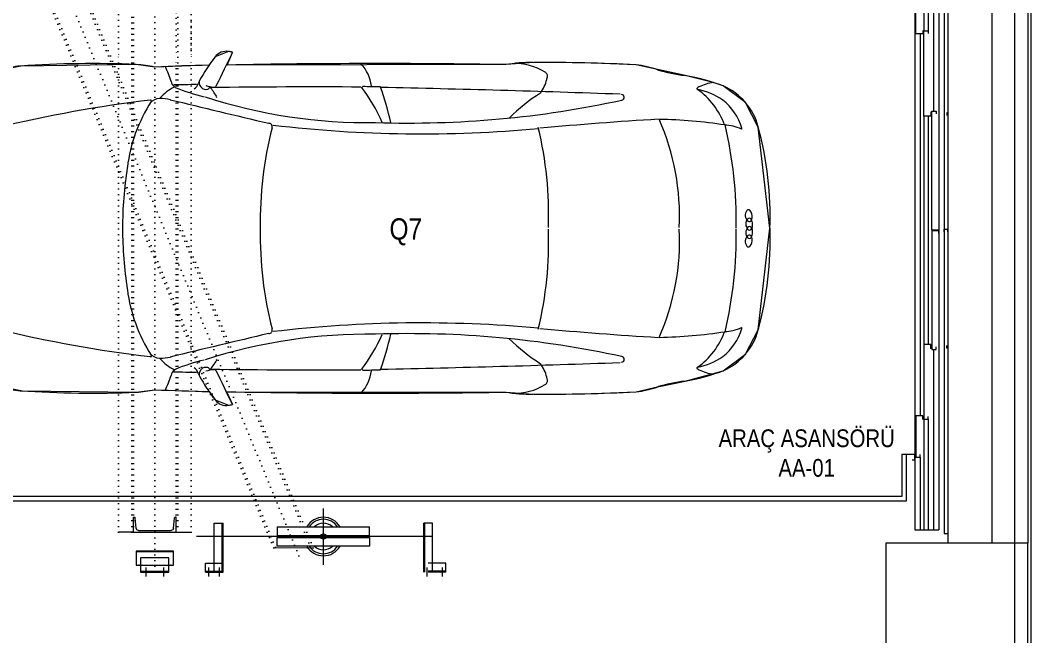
# Model space of a CAD drawing. Extents: x -1299 to 23780, y -3010 to 8106.
# Drawn here: x 1395 to 1967, y 1973 to 2320 of the extents above; entities that cross this region are included whole.
import ezdxf
from ezdxf.xclip import XClip

# ---------------------------------------------------------------- set-up
doc = ezdxf.new("R2010")
doc.units = 0
doc.header["$LTSCALE"] = 25
doc.header["$MEASUREMENT"] = 0
doc.header["$XCLIPFRAME"] = 0
doc.linetypes.add('DOT2', pattern=[0.125, 0, -0.125])
doc.linetypes.add('HIDDEN', pattern=[0.375, 0.25, -0.125])
doc.layers.get('0').update_dxf_attribs({"color": 9, "lineweight": 9})
for name, color, linetype, lineweight in [('00', 9, 'Continuous', 9), ('01', 9, 'Continuous', 9), ('04', 9, 'Continuous', 9), ('05V', 9, 'Continuous', 9), ('06D', 9, 'Continuous', 9), ('10', 9, 'Continuous', 9), ('14', 9, 'Continuous', 9), ('20', 9, 'DOT2', 9), ('21', 9, 'Continuous', 9), ('35', 9, 'Continuous', 9), ('40', 9, 'Continuous', 9), ('40B', 9, 'Continuous', 9)]:
    doc.layers.add(name, color=color, linetype=linetype, lineweight=lineweight)
doc.styles.add('MuuM_TEXT-STANDART', font='ARIALN.TTF')

# ---------------------------------------------------------------- blocks, each defined once
blk = doc.blocks.new('Group-321-1')
at = {"lineweight": 0}
for p, q in [((384783.0404, 69371.037), (384783.0455, 69371.0295)), ((384784.4115, 69370.3332), (384784.4025, 69370.333))]:
    blk.add_line(p, q, dxfattribs=at)
blk.add_lwpolyline([(384783.1403, 69367.5843), (384783.2058, 69367.6663), (384783.5053, 69368.2326), (384783.5403, 69368.3322), (384783.689, 69368.5997), (384783.7466, 69368.6084), (384783.8084, 69368.6626), (384783.8147, 69368.6844), (384783.7337, 69368.6844), (384784.4562, 69370.087), (384784.5363, 69370.2162), (384784.6671, 69370.4777), (384784.7897, 69370.7386), (384784.8195, 69370.8587), (384784.8615, 69371.012), (384784.9078, 69371.2302), (384784.8821, 69371.3838), (384784.7923, 69371.511), (384784.3139, 69371.8312), (384783.7777, 69372.0326), (384783.6197, 69372.0318), (384783.48, 69371.9631), (384783.4374, 69371.9222), (384783.3299, 69371.7988), (384783.1493, 69371.5806), (384783.0089, 69371.3289), (384782.8745, 69371.074), (384782.8143, 69370.9298), (384782.099, 69369.5315), (384782.0492, 69369.5901), (384782.0346, 69369.5732), (384782.0266, 69369.4913), (384782.053, 69369.4394), (384781.9224, 69369.1627), (384781.8618, 69369.0762), (384781.5727, 69368.4935), (384781.5478, 69368.4017)], dxfattribs=at)
for centre, radius, start, end in [((384783.7002, 69371.6914), 0.3498, 77.5866, 129.0276), ((384783.3657, 69370.1215), 1.955, 60.966, 77.834), ((384784.32, 69371.0452), 1.2443, 132.4655, 142.7244), ((384783.7203, 69371.8273), 0.2984, 161.3049, 177.7436), ((384783.7432, 69371.5713), 0.4025, 118.72, 140.7848), ((384783.6803, 69371.6404), 0.3125, 79.0353, 114.6797), ((384783.8912, 69371.7489), 0.2436, 127.2849, 150.4821), ((384783.7369, 69371.9408), 0.00701, 14.3074, 65.7877), ((384783.624, 69371.4545), 0.4181, 82.5082, 117.4781), ((384786.16, 69370.0997), 3.0479, 144.4513, 151.4415), ((384783.1339, 69369.6371), 2.3005, 61.7007, 76.2646), ((384783.5084, 69371.8411), 0.0862, 181.346, 189.6397), ((384783.4275, 69371.8281), 0.00442, 198.8504, 328.8627), ((384783.4781, 69370.0639), 1.955, 47.8221, 64.6901), ((384782.5383, 69372.3373), 0.9575, 316.2186, 325.7418), ((384784.1759, 69371.7659), 0.0116, 115.4859, 202.8384), ((384784.2048, 69371.7798), 0.0437, 204.9366, 291.601), ((384784.1827, 69371.7527), 0.0264, 86.2513, 116.6), ((384784.1802, 69371.7174), 0.0619, 44.0406, 86.0686), ((384784.219, 69371.7483), 0.0101, 111.9283, 196.7629), ((384784.245, 69371.7546), 0.0368, 193.5155, 249.2754), ((384784.2267, 69371.7313), 0.0287, 93.4709, 113.7003), ((384784.2157, 69371.751), 0.0129, 292.515, 43.913), ((384784.2218, 69371.692), 0.0681, 58.3409, 87.3083), ((384784.2396, 69371.7211), 0.0339, 22.2897, 58.1662), ((384784.2513, 69371.7608), 0.045, 244.6107, 282.6822), ((384784.2665, 69371.7271), 0.0153, 157.3959, 204.4647), ((384784.264, 69371.7268), 0.0131, 105.2381, 152.0925), ((384784.2938, 69371.739), 0.045, 202.974, 241.0454), ((384784.2575, 69371.7317), 0.0153, 281.1914, 328.2602), ((384784.2684, 69371.7064), 0.0339, 67.4899, 103.3665), ((384784.2588, 69371.7295), 0.0131, 333.5636, 20.4181), ((384784.2924, 69371.7303), 0.0368, 236.3807, 292.1406), ((384784.2551, 69371.6749), 0.0681, 38.3479, 67.3152), ((384784.3065, 69371.7044), 0.0129, 81.7431, 193.1412), ((384784.3363, 69371.7123), 0.0437, 194.0551, 280.7195), ((384784.3025, 69371.7054), 0.0101, 288.8932, 13.7278), ((384784.2842, 69371.7018), 0.0287, 11.9558, 32.1852), ((384784.2999, 69371.6559), 0.0619, 39.5875, 81.6156), ((384784.3272, 69371.6786), 0.0264, 9.0561, 39.4048), ((384783.6081, 69371.2726), 0.5525, 133.0237, 146.1228), ((384783.2195, 69369.5931), 2.3005, 49.3915, 63.9554), ((384784.3419, 69371.6807), 0.0116, 282.8177, 10.1702), ((384793.5272, 69365.622), 11.9668, 150.13727, 152.89723), ((384800.1056, 69364.1963), 18.1799, 156.13496, 158.24111), ((384783.405, 69370.2154), 1.343, 60.0174, 86.688), ((384784.5586, 69371.2508), 0.3498, 356.6286, 48.0695), ((384865.0479, 69325.7189), 93.6961, 150.803073, 151.627747), ((384777.8715, 69372.8535), 5.6052, 330.8944, 345.1644), ((384783.2749, 69371.4236), 0.0159, 339.0039, 150.3983), ((384784.4941, 69371.4395), 0.2436, 335.1741, 358.3712), ((384784.7399, 69371.4259), 0.00701, 59.8685, 111.3487), ((384784.5288, 69371.2049), 0.3125, 10.9765, 46.6208), ((384783.5314, 69370.1506), 1.343, 38.9682, 65.6387), ((384781.8315, 69372.3216), 3.0479, 334.2146, 341.2049), ((384784.4106, 69371.0507), 0.4181, 8.178, 43.1479), ((384784.436, 69371.2157), 0.4025, 344.8714, 6.9361), ((384783.6723, 69371.3777), 1.2443, 342.9317, 353.1906), ((384784.6574, 69371.3463), 0.2984, 307.9125, 324.3512), ((384783.7734, 69370.6126), 1.0105, 153.0695, 161.9186), ((384783.1168, 69370.8333), 0.3186, 120.9729, 155.4756), ((384782.9706, 69371.0742), 0.0369, 91.8, 120.3439), ((384782.963, 69371.0791), 0.0326, 45.4864, 78.5544), ((384782.8486, 69370.9332), 0.2179, 28.7618, 50.9848), ((384784.8286, 69371.1089), 0.00442, 156.7934, 286.8057), ((384784.7921, 69371.1821), 0.0862, 296.0164, 304.3102), ((384784.1506, 69371.1377), 1.1104, 185.593, 197.2706), ((384785.7608, 69370.6832), 0.9575, 159.9143, 169.4376), ((384768.9056, 69380.2116), 18.1799, 327.41502, 329.52117), ((384822.9409, 69349.5203), 45.4809, 151.91783, 153.89663), ((384776.6075, 69373.5829), 7.1236, 326.0794, 338.11644), ((384782.7341, 69368.9325), 2.0531, 60.6822, 76.5032), ((384784.272, 69370.9318), 0.5525, 339.5333, 352.6324), ((384782.8801, 69368.8575), 2.0531, 49.1529, 64.974), ((384788.9005, 69367.1922), 5.6052, 140.4918, 154.7617), ((384699.7855, 69410.5499), 93.6961, 334.028379, 334.853054), ((384773.8988, 69375.6976), 11.9668, 332.7589, 335.51885), ((384784.589, 69370.7491), 0.0159, 335.2578, 146.6522), ((384790.2301, 69366.5903), 7.1236, 147.53968, 159.57673), ((384783.8462, 69371.294), 1.1104, 288.3855, 300.0631), ((384784.4389, 69370.1168), 0.2179, 74.6714, 96.8944), ((384784.4908, 69370.2948), 0.0326, 47.1018, 80.1697), ((384784.4824, 69370.2982), 0.0369, 5.3122, 33.8561), ((384784.2014, 69370.2765), 0.3186, 330.1806, 4.6832), ((384782.4965, 69369.975), 0.2388, 70.6349, 104.3906), ((384825.273, 69347.607), 48.3027, 152.0551, 152.17195), ((384782.4028, 69368.6925), 1.5636, 74.9854, 82.5895), ((384783.6393, 69370.6814), 1.0105, 323.7375, 332.5866), ((384821.1879, 69350.0129), 43.565, 152.47687, 153.59071), ((384782.7293, 69369.2079), 0.9545, 86.6279, 100.516), ((384782.5618, 69370.1533), 0.00585, 151.7805, 223.8989), ((384780.1046, 69371.4451), 2.9727, 314.8855, 333.6766), ((384743.6698, 69390.211), 45.4809, 331.7595, 333.7383), ((384782.8782, 69368.4484), 1.5636, 43.0666, 50.6707), ((384782.0988, 69369.5256), 0.08, 143.4719, 205.3483), ((384782.1495, 69369.4974), 0.1377, 137.1664, 146.6022), ((384967.4628, 69508.0027), 231.379, 216.741616, 216.794011), ((384678.7517, 69458.2208), 136.4506, 319.252602, 319.492588), ((384782.5149, 69369.582), 0.0186, 41.3859, 155.3161), ((384783.958, 69371.212), 2.1585, 228.5422, 243.7224), ((384786.4545, 69368.1856), 2.9727, 151.9795, 170.7706), ((384783.1066, 69369.0142), 0.9545, 25.1401, 39.0282), ((384740.7557, 69390.9906), 48.3027, 333.48418, 333.60103), ((384782.9196, 69369.9112), 0.9868, 205.182, 214.4777), ((384783.8657, 69369.2721), 0.2388, 21.2655, 55.0212), ((384795.1786, 69363.075), 14.5872, 154.13193, 155.3338), ((384781.9661, 69369.5433), 0.2494, 316.3484, 326.7202), ((384782.2653, 69368.9144), 0.4843, 94.4328, 101.9444), ((384782.1667, 69369.4142), 0.0112, 312.8599, 34.8105), ((384782.228, 69369.389), 0.00831, 38.2323, 92.0308), ((384745.0919, 69389.0738), 43.565, 332.06542, 333.17925), ((384783.9724, 69369.4292), 0.00585, 261.7572, 333.8756), ((384782.1239, 69369.3634), 0.0209, 210.1338, 261.901), ((384782.122, 69369.3451), 0.00941, 178.2704, 230.3207), ((384782.1316, 69369.3958), 0.0541, 258.6932, 282.7156), ((384782.1321, 69369.3799), 0.0386, 287.1711, 347.5368), ((384782.1506, 69369.3741), 0.0194, 352.1473, 47.0793), ((384791.1445, 69364.8055), 10.0957, 153.3898, 154.10666), ((384781.4441, 69369.9694), 0.9862, 309.9162, 319.8631), ((384782.0852, 69369.2999), 0.0489, 5.7791, 50.9893), ((384784.0189, 69371.1807), 2.1585, 241.9337, 257.114), ((384781.8012, 69367.5574), 1.667, 81.8864, 84.9423), ((384782.0501, 69369.2603), 0.0543, 255.4486, 293.8595), ((384782.0653, 69369.2123), 0.00351, 147.6525, 275.8013), ((384782.3152, 69369.2019), 0.2415, 178.3112, 202.8017), ((384782.0803, 69369.2075), 0.00659, 121.6403, 166.7715), ((384783.0277, 69368.3243), 1.3873, 142.8163, 147.1796), ((384782.2724, 69369.0259), 0.196, 137.8698, 155.4348), ((384787.0532, 69366.1374), 5.9654, 150.48594, 156.73647), ((384789.1281, 69366.4456), 7.5187, 159.68697, 166.35156), ((384782.0818, 69369.0554), 0.00481, 20.9384, 175.9317), ((384782.1584, 69369.074), 0.0723, 153.7582, 202.5543), ((384782.8576, 69369.5029), 0.8909, 210.0252, 235.5657), ((384783.5356, 69369.0581), 0.0186, 330.34, 84.2703), ((384916.0429, 69336.4165), 136.4506, 166.163538, 166.403525), ((384783.6274, 69370.5018), 2.1511, 233.7694, 242.9353), ((384783.546, 69368.7124), 0.00831, 33.6253, 87.4238), ((384783.1387, 69368.4661), 0.4843, 23.7117, 31.2233), ((384784.4746, 69368.4138), 0.9862, 165.793, 175.74), ((384783.5945, 69368.6292), 0.0386, 138.1193, 198.4851), ((384783.5791, 69368.6408), 0.0194, 78.5769, 133.5088), ((384783.8241, 69368.5896), 0.2494, 158.9359, 169.3077), ((384783.6023, 69368.6773), 0.0112, 90.8456, 172.7962), ((384788.1969, 69600.0219), 231.379, 268.862115, 268.914511), ((384783.7323, 69368.6871), 0.08, 280.3078, 342.1843), ((384783.6798, 69368.7118), 0.1377, 339.054, 348.4897), ((384770.8666, 69375.5547), 14.5872, 330.32233, 331.52419), ((384783.6078, 69368.6381), 0.0541, 202.9405, 226.9629), ((384783.5859, 69368.613), 0.0209, 223.7551, 275.5224), ((384783.5672, 69369.5788), 0.9868, 271.1784, 280.4742), ((384783.6345, 69370.4982), 2.1511, 242.7208, 251.8868), ((384774.6241, 69373.2856), 10.0957, 331.54946, 332.26633), ((384783.5569, 69368.5444), 0.0489, 74.6669, 119.8771), ((384783.5722, 69368.6007), 0.00941, 255.3354, 307.3857), ((384781.8971, 69368.3577), 0.3521, 155.6746, 172.8272), ((384783.2251, 69368.5368), 0.196, 330.2214, 347.7863), ((384783.3432, 69368.6743), 0.2415, 282.8545, 307.345), ((384783.4846, 69368.4866), 0.00659, 318.8847, 4.0158), ((384783.2716, 69369.2904), 0.8909, 250.0904, 275.6309), ((384783.3307, 69368.4723), 0.0723, 283.1018, 331.8979), ((384783.5452, 69368.4928), 0.0543, 191.7966, 230.2075), ((384783.4973, 69368.4773), 0.00351, 209.8549, 338.0036), ((384782.3066, 69367.2979), 1.667, 40.7138, 43.7698), ((384777.1322, 69372.6032), 7.5187, 319.30457, 325.96916), ((384783.3602, 69368.3991), 0.00481, 309.7244, 104.7177), ((384782.2148, 69368.7415), 1.3873, 338.4765, 342.8399), ((384778.0913, 69370.7376), 5.9654, 328.91966, 335.17019), ((384782.901, 69367.8424), 0.3521, 312.8289, 329.9815)]:
    blk.add_arc(centre, radius, start, end, dxfattribs=at)
blk = doc.blocks.new('p-kolon_80x80')
blk.add_lwpolyline([(-40, -40), (40, -40), (40, 40), (-40, 40)], close=True)
blk = doc.blocks.new('NPU240')
for p, q in [((0, -120), (0, 120)), ((0, 120), (85, 120)), ((85, 120), (85, 116.7)), ((9.5, -92.2), (9.5, 92.2)), ((21.4, 105.2), (79.1, 110.2)), ((21.4, -105.2), (79.1, -110.2)), ((0, -120), (85, -120)), ((85, -120), (85, -116.7))]:
    blk.add_line(p, q)
for centre, radius, start, end in [((78.5, 116.7), 6.5, 275, 0), ((22.5, 92.2), 13, 95, 180), ((22.5, -92.2), 13, 180, 265), ((78.5, -116.7), 6.5, 0, 85)]:
    blk.add_arc(centre, radius, start, end)
blk = doc.blocks.new('p-arac asansoru')
for p, q in [((33.7, -134.5), (33.7, 488.5)), ((36.2, -132), (36.2, 486)), ((16.2, 300.75), (16.2, 309.25)), ((-2.5, 299.25), (-2.5, 278.25)), ((5.5, 299.25), (-2.5, 299.25)), ((5, 278.25), (5, 299.25)), ((5.5, 278.25), (5.5, 299.25)), ((-3.8, 293.75), (-8.8, 293.75)), ((1.7, 296.75), (-6.3, 296.75)), ((-6.3, 296.75), (-6.3, 280.75)), ((-5.8, 296.75), (-5.8, 280.75)), ((1.7, 280.75), (1.7, 296.75)), ((-3.8, 283.75), (-8.8, 283.75)), ((-6.3, 280.75), (1.7, 280.75)), ((-2.5, 278.25), (5.5, 278.25)), ((16.2, 276.75), (16.2, 268.25)), ((13.7, 132.25), (13.7, 265.25)), ((-8.8, 258.25), (-3.8, 258.25)), ((-6.3, 260.25), (-6.3, 250.25)), ((-6.3, 260.25), (-1.3, 260.25)), ((-5.8, 260.25), (-5.8, 250.25)), ((-1.3, 260.25), (-1.3, 250.25)), ((-8.8, 252.25), (-3.8, 252.25)), ((-6.3, 255.25), (21.2, 255.25)), ((21.2, 255.25), (21.2, 250.25)), ((-6.3, 250.85), (21.2, 250.85)), ((-6.3, 250.25), (21.2, 250.25)), ((-6.3, 250.25), (-1.3, 250.25)), ((7.24, 199.45), (7.27, 221.75)), ((8.2, 167.75), (8.2, 219.75)), ((8.2, 219.75), (13.2, 219.75)), ((13.2, 219.75), (13.2, 167.75)), ((19.2, 219.75), (14.2, 219.75)), ((14.2, 219.75), (14.2, 167.75)), ((19.2, 219.75), (19.2, 167.75)), ((-2.15, 193.75), (29.55, 193.75)), ((13.2, 167.75), (8.2, 167.75)), ((14.2, 167.75), (19.2, 167.75)), ((-8.8, 135.25), (-3.8, 135.25)), ((-6.3, 137.25), (21.2, 137.25)), ((-6.3, 137.25), (-1.3, 137.25)), ((-6.3, 136.65), (21.2, 136.65)), ((-6.3, 124.75), (-6.3, 134.75)), ((-6.3, 132.25), (21.2, 132.25)), ((-5.8, 124.75), (-5.8, 134.75)), ((-1.3, 124.75), (-1.3, 134.75)), ((21.2, 132.25), (21.2, 137.25)), ((-8.8, 126.75), (-3.8, 126.75)), ((-6.3, 124.75), (-1.3, 124.75)), ((59.9, -134.5), (33.7, -134.5)), ((59.9, -132), (36.2, -132)), ((59.9, -134.5), (59.9, -132)), ((17.4, -139.5), (17.4, -153)), ((354.9, -139.5), (17.4, -139.5)), ((58.4, -142.5), (17.4, -142.5)), ((296.9, -142.5), (81.7, -142.5)), ((79.9, -144.5), (17.4, -144.5)), ((79.9, -147), (17.4, -147)), ((250.5, -144.5), (121.9, -144.5)), ((250.5, -147), (121.9, -147)), ((354.9, -144.5), (298.7, -144.5)), ((354.9, -147), (298.7, -147)), ((119.05, -150), (17.4, -150)), ((354.9, -153), (17.4, -153)), ((354.9, -150), (253.35, -150)), ((15.4, -156), (15.4, -169.5)), ((356.9, -156), (15.4, -156))]:
    blk.add_line(p, q)
for points in [[(56.9, -138), (56.9, -139.5), (59.9, -139.5), (59.9, -134.5)], [(79.7, -144), (81.7, -144), (81.7, -140), (58.4, -140), (58.4, -142.5), (59.9, -142.5)], [(298.9, -144), (296.9, -144), (296.9, -140), (313.9, -140), (313.9, -142.5), (312.4, -142.5)], [(119.4, -148.5), (121.9, -148.5), (121.9, -144.5), (79.9, -144.5), (79.9, -147), (81.4, -147)], [(253, -148.5), (250.5, -148.5), (250.5, -144.5), (298.7, -144.5), (298.7, -147), (297.2, -147)], [(184.55, -153), (186.05, -153), (186.05, -149), (119.05, -149), (119.05, -151.5), (120.55, -151.5)], [(187.85, -153), (186.35, -153), (186.35, -149), (253.35, -149), (253.35, -151.5), (251.85, -151.5)], [(185.4, -156), (186.9, -156), (186.9, -157.9), (185.4, -157.9), (185.4, -160), (119.9, -160), (119.9, -157.5), (121.4, -157.5)], [(188.5, -156), (187, -156), (187, -158), (185.5, -158), (185.5, -160), (252.5, -160), (252.5, -157.5), (251, -157.5)]]:
    blk.add_lwpolyline(points)
blk.add_circle((13.7, 193.75), 1.5)
for radius, start, end in [(10.85, 120.4584, 239.5416), (9.7, 124.542, 235.458), (10.85, 300.4584, 59.5416), (9.7, 304.542, 55.458), (7.5, 137.1666, 222.8334), (7.5, 317.1666, 42.8334)]:
    blk.add_arc((13.7, 193.75), radius, start, end)
for p in [(-2.5, 297.75), (-2.5, 297.75), (-2.5, 297.75), (5.5, 297.75), (-2.5, 279.75)]:
    blk.add_point(p)
at = {"layer": '20'}
for p, q in [((7.27, 221.75), (367.15, 370.03)), ((7.7, 220.74), (367.15, 368.84)), ((2.83, 207.54), (367.15, 357.64)), ((7.24, 200.65), (366.72, 348.76)), ((7.27, 199.46), (367.15, 347.74)), ((16.2, 309.25), (286.2, 309.25)), ((356.2, 309.25), (283.7, 309.25)), ((16.2, 301.65), (356.2, 301.65)), ((16.2, 300.75), (347.7, 300.75)), ((-6.3, 288.75), (353.7, 288.75)), ((16.2, 276.75), (283.7, 276.75)), ((16.2, 275.85), (356.2, 275.85)), ((347.7, 276.75), (283.7, 276.75)), ((16.2, 268.25), (283.7, 268.25)), ((303.7, 268.25), (283.7, 268.25)), ((356.2, 268.25), (283.7, 268.25))]:
    blk.add_line(p, q, dxfattribs=at)
at = {"xscale": -0.0999999999985448, "yscale": 0.0999999999994543, "zscale": 0.0999999999994543, "rotation": 180}
blk.add_blockref('NPU240', (16.2, 288.75), dxfattribs=at)
blk = doc.blocks.new('p-zemin kat')
at = {"layer": '00'}
blk.add_lwpolyline([(1942.5, 2390), (1962.5, 2390), (1962.5, 2025), (1942.5, 2025)], close=True, dxfattribs=at)
at = {"layer": '06D'}
blk.add_lwpolyline([(1917.5, 2390), (1917.5, 2025)], dxfattribs=at)
at = {"layer": '14'}
blk.add_lwpolyline([(1182.5, 1943), (1964.5, 1943), (1964.5, 2480), (1962.5, 2480)], dxfattribs=at)
at = {"layer": '20', "linetype": 'HIDDEN', "lineweight": 0}
blk.add_arc((4088.57, -323.37), 2647.53, 80.45701, 156.55486, dxfattribs=at)
at = {"layer": '40'}
blk.add_lwpolyline([(1851.16, 326.92), (3319.5, 326.92), (3319.5, 343), (3280.52, 343), (3280.5, 427), (3319.5, 427), (3319.5, 570), (4025.5, 570), (4025.5, 427), (4064.5, 427), (4064.5, 343), (3980.5, 343), (3980.5, 326.92), (4680.5, 326.92), (4680.5, 427), (4780.58, 427), (4780.58, 1901.49, 0.054196), (4273.07, 1999.31), (4278.59, 2070.68, 0.306949), (1935.27, 740.05), (1999.45, 708.36, 0.043245), (1856.49, 345)], format="xyb", close=True, dxfattribs=at)
at = {"layer": '40B'}
blk.add_lwpolyline([(3287.33, 2825), (2222.5, 2825), (2222.5, 2815), (1955, 2815), (1955, 1945), (1959.5, 1945), (1959.5, 1385), (1162.5, 1385), (1162.5, 730), (1392.5, 730), (1392.5, 325), (1522.5, 325), (1522.5, 725), (1802.6, 725), (1802.6, 730), (1831.78, 791.16), (1935.27, 740.05, -0.306949), (4278.59, 2070.68, 0.001238)], format="xyb", dxfattribs=at)
blk.add_lwpolyline([(3364.5, 343), (3319.5, 343), (3319.5, 320), (1719.67, 320), (1719.67, 326.92), (1719.56, 328.25, -0.047611), (1885.58, 764.59), (1935.27, 740.05, -0.306949), (4278.59, 2070.68), (4283.12, 2125.91, -0.05155), (4780.05, 2034.32), (4787.5, 2034.32), (4787.5, 320), (4025.5, 320), (4025.5, 570), (3319.5, 570), (3319.5, 427), (3364.5, 427), (3364.5, 343)], format="xyb", close=True, dxfattribs=at)
at = {"layer": '01'}
blk.add_blockref('p-kolon_80x80', (1922.5, 1985), dxfattribs=at)
at = {"layer": '05V'}
ref = blk.add_blockref('p-arac asansoru', (1759.5, 2015.1), dxfattribs=dict(at, rotation=90))
XClip(ref).set_block_clipping_path([(-72.1000000362, -157.9999999557), (374.9000042902, 575.0000000443)])
at = {"layer": '21', "insert": (1837.98, 2075.78), "char_height": 10, "attachment_point": 5, "style": 'MuuM_TEXT-STANDART'}
blk.add_mtext_dynamic_manual_height_columns('ARAÇ ASANSÖRÜ\\PAA-01', width=388.5584, gutter_width=156.51, heights=[0], dxfattribs=at)

msp = doc.modelspace()

# ---------------------------------------------------------------- linework, layer by layer
at = {"layer": '20', "linetype": 'HIDDEN', "lineweight": 0}
msp.add_lwpolyline([(1754.32, 730, -0.342283), (4527.5, 2199.66, -0.342283)], format="xyb", dxfattribs=at)
at = {"layer": '35'}
msp.add_arc((4088.57, -323.37), 2401.58, 85.46185, 153.71717, dxfattribs=at)

# ---------------------------------------------------------------- block references
at = {"layer": '04', "xscale": 99.99999999999999, "yscale": 99.99999999999999, "zscale": 99.99999999999999, "rotation": 297.1763778173342}
msp.add_blockref('Group-321-1', (-23743833.71, 31064370), dxfattribs=at)
at = {"layer": '10'}
msp.add_blockref('p-zemin kat', (0, 0), dxfattribs=at)

# ---------------------------------------------------------------- texts
at = {"layer": '21', "insert": (1612.16, 2200.47), "char_height": 12, "attachment_point": 5, "style": 'MuuM_TEXT-STANDART'}
msp.add_mtext_dynamic_manual_height_columns('Q7', width=388.5584, gutter_width=156.51, heights=[0], dxfattribs=at)

doc.saveas('drawing.dxf')
